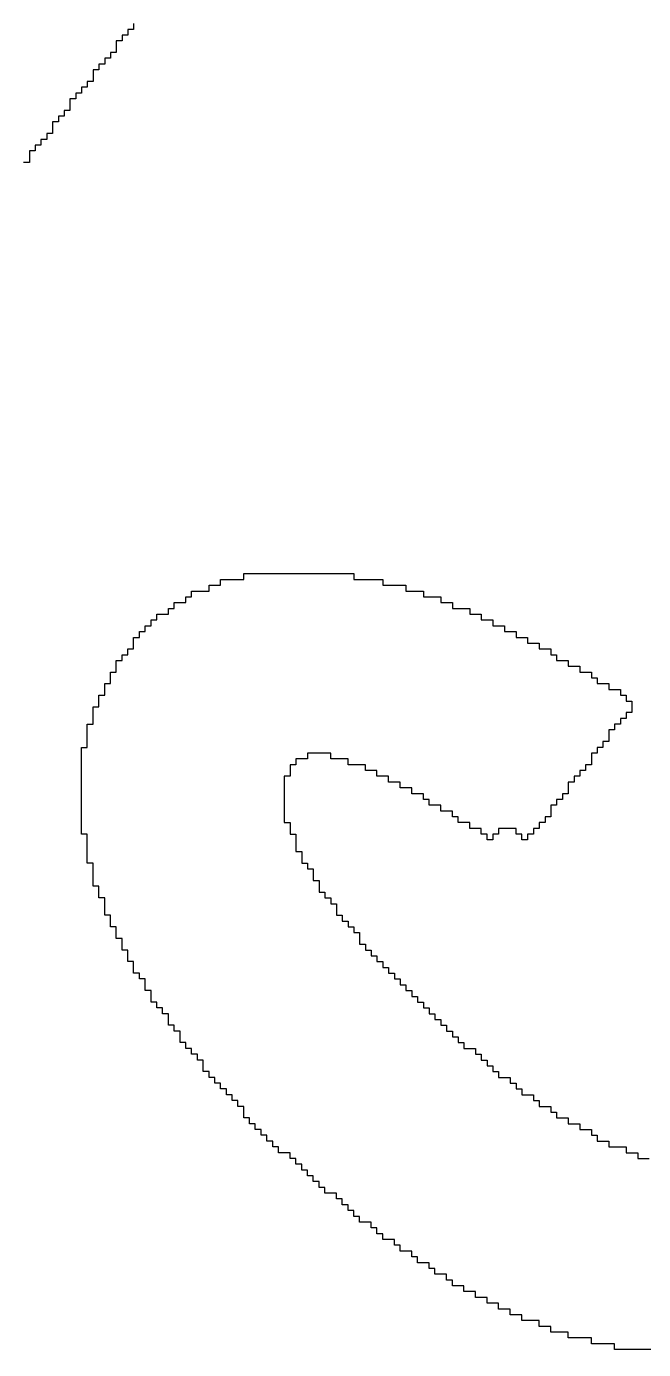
# Model space of a CAD drawing. Header units: millimetres. Extents: x 38.3 to 116.8, y 314 to 397.1.
# Drawn here: x 92.336 to 93.394, y 381.684 to 383.954 of the extents above; entities that cross this region are included whole.
import ezdxf

# ---------------------------------------------------------------- set-up
doc = ezdxf.new("R2010")
doc.units = ezdxf.units.MM
doc.layers.add('TopOverlay', color=2, linetype='Continuous')

# ---------------------------------------------------------------- blocks, each defined once
blk = doc.blocks.new('4S6TMP_L____85')
at = {"layer": 'TopOverlay'}
for p, q in [((-6.4135, 5.2446), (-6.4135, 5.2347)), ((-6.4234, 5.2248), (-6.4334, 5.2248)), ((-6.4334, 5.2248), (-6.4334, 5.2148)), ((-6.4135, 5.2347), (-6.4234, 5.2347)), ((-6.4234, 5.2347), (-6.4234, 5.2248)), ((-6.4334, 5.2148), (-6.4433, 5.2148)), ((-6.4433, 5.2148), (-6.4433, 5.2049)), ((-6.4433, 5.2049), (-6.4433, 5.195)), ((-6.4532, 5.185), (-6.4632, 5.185)), ((-6.4632, 5.185), (-6.4632, 5.1751)), ((-6.4433, 5.195), (-6.4532, 5.195)), ((-6.4532, 5.195), (-6.4532, 5.185)), ((-6.4731, 5.1652), (-6.483, 5.1652)), ((-6.483, 5.1652), (-6.483, 5.1552)), ((-6.483, 5.1552), (-6.483, 5.1453)), ((-6.4632, 5.1751), (-6.4731, 5.1751)), ((-6.4731, 5.1751), (-6.4731, 5.1652)), ((-6.493, 5.1354), (-6.5029, 5.1354)), ((-6.5029, 5.1354), (-6.5029, 5.1254)), ((-6.483, 5.1453), (-6.493, 5.1453)), ((-6.493, 5.1453), (-6.493, 5.1354)), ((-6.5128, 5.1155), (-6.5228, 5.1155)), ((-6.5228, 5.1155), (-6.5228, 5.1056)), ((-6.5029, 5.1254), (-6.5128, 5.1254)), ((-6.5128, 5.1254), (-6.5128, 5.1155)), ((-6.5327, 5.0857), (-6.5426, 5.0857)), ((-6.5426, 5.0857), (-6.5426, 5.0758)), ((-6.5228, 5.0956), (-6.5327, 5.0956)), ((-6.5327, 5.0956), (-6.5327, 5.0857)), ((-6.5228, 5.1056), (-6.5228, 5.0956)), ((-6.5426, 5.0758), (-6.5526, 5.0758)), ((-6.5526, 5.0758), (-6.5526, 5.0658)), ((-6.5526, 5.0658), (-6.5526, 5.0559)), ((-6.5625, 5.046), (-6.5724, 5.046)), ((-6.5724, 5.046), (-6.5724, 5.036)), ((-6.5526, 5.0559), (-6.5625, 5.0559)), ((-6.5625, 5.0559), (-6.5625, 5.046)), ((-6.5824, 5.0261), (-6.5923, 5.0261)), ((-6.5923, 5.0261), (-6.5923, 5.0162)), ((-6.5724, 5.036), (-6.5824, 5.036)), ((-6.5824, 5.036), (-6.5824, 5.0261)), ((-6.5923, 5.0062), (-6.6022, 5.0062)), ((-6.5923, 5.0162), (-6.5923, 5.0062)), ((-6.2645, 4.281), (-6.2645, 4.291)), ((-6.2645, 4.291), (-6.2247, 4.291)), ((-6.2247, 4.291), (-6.2247, 4.3009)), ((-6.2247, 4.3009), (-6.036, 4.3009)), ((-6.036, 4.3009), (-6.036, 4.291)), ((-6.036, 4.291), (-5.9863, 4.291)), ((-5.9863, 4.291), (-5.9863, 4.281)), ((-6.3141, 4.2612), (-6.3141, 4.2711)), ((-6.3141, 4.2711), (-6.2843, 4.2711)), ((-6.2843, 4.2711), (-6.2843, 4.281)), ((-6.2843, 4.281), (-6.2645, 4.281)), ((-5.9863, 4.281), (-5.9466, 4.281)), ((-5.9466, 4.281), (-5.9466, 4.2711)), ((-5.9466, 4.2711), (-5.9168, 4.2711)), ((-5.9168, 4.2711), (-5.9168, 4.2612)), ((-6.3439, 4.2413), (-6.3439, 4.2512)), ((-6.3439, 4.2512), (-6.3241, 4.2512)), ((-6.3241, 4.2512), (-6.3241, 4.2612)), ((-6.3241, 4.2612), (-6.3141, 4.2612)), ((-5.9168, 4.2612), (-5.887, 4.2612)), ((-5.887, 4.2612), (-5.887, 4.2512)), ((-5.887, 4.2512), (-5.8671, 4.2512)), ((-5.8671, 4.2512), (-5.8671, 4.2413)), ((-6.3738, 4.2214), (-6.3738, 4.2314)), ((-6.3738, 4.2314), (-6.3539, 4.2314)), ((-6.3539, 4.2314), (-6.3539, 4.2413)), ((-6.3539, 4.2413), (-6.3439, 4.2413)), ((-5.8671, 4.2413), (-5.8373, 4.2413)), ((-5.8373, 4.2413), (-5.8373, 4.2314)), ((-5.8373, 4.2314), (-5.8175, 4.2314)), ((-5.8175, 4.2314), (-5.8175, 4.2214)), ((-6.4036, 4.1916), (-6.4036, 4.2016)), ((-6.4036, 4.2016), (-6.3936, 4.2016)), ((-6.3936, 4.2016), (-6.3936, 4.2115)), ((-6.3936, 4.2115), (-6.3837, 4.2115)), ((-6.3837, 4.2115), (-6.3837, 4.2214)), ((-6.3837, 4.2214), (-6.3738, 4.2214)), ((-5.8175, 4.2214), (-5.7976, 4.2214)), ((-5.7976, 4.2214), (-5.7976, 4.2115)), ((-5.7976, 4.2115), (-5.7777, 4.2115)), ((-5.7777, 4.2115), (-5.7777, 4.2016)), ((-5.7777, 4.2016), (-5.7578, 4.2016)), ((-5.7578, 4.2016), (-5.7578, 4.1916)), ((-6.4135, 4.1817), (-6.4135, 4.1916)), ((-6.4135, 4.1916), (-6.4036, 4.1916)), ((-6.4135, 4.1718), (-6.4135, 4.1817)), ((-5.7578, 4.1916), (-5.738, 4.1916)), ((-5.738, 4.1916), (-5.738, 4.1817)), ((-5.738, 4.1817), (-5.7181, 4.1817)), ((-5.7181, 4.1817), (-5.7181, 4.1718)), ((-6.4334, 4.1519), (-6.4334, 4.1618)), ((-6.4334, 4.1618), (-6.4234, 4.1618)), ((-6.4234, 4.1618), (-6.4234, 4.1718)), ((-6.4234, 4.1718), (-6.4135, 4.1718)), ((-5.7181, 4.1718), (-5.6982, 4.1718)), ((-5.6982, 4.1718), (-5.6982, 4.1618)), ((-5.6982, 4.1618), (-5.6883, 4.1618)), ((-5.6883, 4.1618), (-5.6883, 4.1519)), ((-6.4532, 4.1221), (-6.4532, 4.132)), ((-6.4532, 4.132), (-6.4433, 4.132)), ((-6.4433, 4.142), (-6.4433, 4.1519)), ((-6.4433, 4.1519), (-6.4334, 4.1519)), ((-6.4433, 4.132), (-6.4433, 4.142)), ((-5.6883, 4.1519), (-5.6684, 4.1519)), ((-5.6684, 4.1519), (-5.6684, 4.142)), ((-5.6684, 4.142), (-5.6486, 4.142)), ((-5.6486, 4.142), (-5.6486, 4.132)), ((-5.6486, 4.132), (-5.6287, 4.132)), ((-5.6287, 4.132), (-5.6287, 4.1221)), ((-6.4632, 4.1022), (-6.4632, 4.1122)), ((-6.4632, 4.1122), (-6.4532, 4.1122)), ((-6.4532, 4.1122), (-6.4532, 4.1221)), ((-5.6287, 4.1221), (-5.6188, 4.1221)), ((-5.6188, 4.1221), (-5.6188, 4.1122)), ((-5.6188, 4.1122), (-5.5989, 4.1122)), ((-5.5989, 4.1122), (-5.5989, 4.1022)), ((-6.4731, 4.0824), (-6.4731, 4.0923)), ((-6.4731, 4.0923), (-6.4632, 4.0923)), ((-6.4632, 4.0923), (-6.4632, 4.1022)), ((-5.5989, 4.1022), (-5.579, 4.1022)), ((-5.579, 4.1022), (-5.579, 4.0923)), ((-5.579, 4.0923), (-5.5691, 4.0923)), ((-5.5691, 4.0923), (-5.5691, 4.0824)), ((-6.483, 4.0625), (-6.483, 4.0724)), ((-6.483, 4.0724), (-6.4731, 4.0724)), ((-6.4731, 4.0724), (-6.4731, 4.0824)), ((-5.5691, 4.0824), (-5.5592, 4.0824)), ((-5.5592, 4.0824), (-5.5592, 4.0724)), ((-5.5592, 4.0724), (-5.5592, 4.0625)), ((-6.493, 4.0327), (-6.493, 4.0426)), ((-6.493, 4.0426), (-6.483, 4.0426)), ((-6.483, 4.0526), (-6.483, 4.0625)), ((-6.483, 4.0426), (-6.483, 4.0526)), ((-5.579, 4.0426), (-5.589, 4.0426)), ((-5.589, 4.0426), (-5.589, 4.0327)), ((-5.5691, 4.0526), (-5.579, 4.0526)), ((-5.579, 4.0526), (-5.579, 4.0426)), ((-5.5592, 4.0625), (-5.5691, 4.0625)), ((-5.5691, 4.0625), (-5.5691, 4.0526)), ((-6.493, 4.0228), (-6.493, 4.0327)), ((-6.493, 4.0128), (-6.493, 4.0228)), ((-5.589, 4.0327), (-5.5989, 4.0327)), ((-5.5989, 4.0327), (-5.5989, 4.0228)), ((-5.5989, 4.0228), (-5.5989, 4.0128)), ((-6.5029, 3.993), (-6.5029, 4.0029)), ((-6.5029, 4.0029), (-6.493, 4.0029)), ((-6.493, 4.0029), (-6.493, 4.0128)), ((-5.6088, 4.0029), (-5.6188, 4.0029)), ((-5.6188, 4.0029), (-5.6188, 3.993)), ((-5.5989, 4.0128), (-5.6088, 4.0128)), ((-5.6088, 4.0128), (-5.6088, 4.0029)), ((-6.5029, 3.983), (-6.5029, 3.993)), ((-6.5029, 3.9731), (-6.5029, 3.983)), ((-6.5029, 3.9632), (-6.5029, 3.9731)), ((-6.1353, 3.9731), (-6.1453, 3.9731)), ((-6.1453, 3.9731), (-6.1453, 3.9632)), ((-6.1155, 3.983), (-6.1353, 3.983)), ((-6.1353, 3.983), (-6.1353, 3.9731)), ((-6.0757, 3.993), (-6.1155, 3.993)), ((-6.1155, 3.993), (-6.1155, 3.983)), ((-6.0757, 3.983), (-6.0757, 3.993)), ((-6.0459, 3.983), (-6.0757, 3.983)), ((-6.0459, 3.9731), (-6.0459, 3.983)), ((-6.0161, 3.9731), (-6.0459, 3.9731)), ((-6.0161, 3.9632), (-6.0161, 3.9731)), ((-5.6287, 3.9731), (-5.6386, 3.9731)), ((-5.6386, 3.9731), (-5.6386, 3.9632)), ((-5.6188, 3.993), (-5.6287, 3.993)), ((-5.6287, 3.993), (-5.6287, 3.983)), ((-5.6287, 3.983), (-5.6287, 3.9731)), ((-6.5029, 3.9532), (-6.5029, 3.9632)), ((-6.5029, 3.9433), (-6.5029, 3.9532)), ((-6.1453, 3.9532), (-6.1552, 3.9532)), ((-6.1552, 3.9532), (-6.1552, 3.9433)), ((-6.1453, 3.9632), (-6.1453, 3.9532)), ((-5.9963, 3.9632), (-6.0161, 3.9632)), ((-5.9963, 3.9532), (-5.9963, 3.9632)), ((-5.9764, 3.9532), (-5.9963, 3.9532)), ((-5.9764, 3.9433), (-5.9764, 3.9532)), ((-5.6486, 3.9532), (-5.6585, 3.9532)), ((-5.6585, 3.9532), (-5.6585, 3.9433)), ((-5.6386, 3.9632), (-5.6486, 3.9632)), ((-5.6486, 3.9632), (-5.6486, 3.9532)), ((-6.5029, 3.9334), (-6.5029, 3.9433)), ((-6.5029, 3.9234), (-6.5029, 3.9334)), ((-6.1552, 3.9433), (-6.1552, 3.9334)), ((-6.1552, 3.9334), (-6.1552, 3.9234)), ((-5.9565, 3.9433), (-5.9764, 3.9433)), ((-5.9565, 3.9334), (-5.9565, 3.9433)), ((-5.9367, 3.9334), (-5.9565, 3.9334)), ((-5.9367, 3.9234), (-5.9367, 3.9334)), ((-5.6585, 3.9433), (-5.6684, 3.9433)), ((-5.6684, 3.9433), (-5.6684, 3.9334)), ((-5.6684, 3.9334), (-5.6684, 3.9234)), ((-6.5029, 3.9135), (-6.5029, 3.9234)), ((-6.5029, 3.9036), (-6.5029, 3.9135)), ((-6.1552, 3.9234), (-6.1552, 3.9135)), ((-6.1552, 3.9135), (-6.1552, 3.9036)), ((-5.9168, 3.9234), (-5.9367, 3.9234)), ((-5.9168, 3.9135), (-5.9168, 3.9234)), ((-5.9069, 3.9135), (-5.9168, 3.9135)), ((-5.9069, 3.9036), (-5.9069, 3.9135)), ((-5.6784, 3.9135), (-5.6883, 3.9135)), ((-5.6883, 3.9135), (-5.6883, 3.9036)), ((-5.6684, 3.9234), (-5.6784, 3.9234)), ((-5.6784, 3.9234), (-5.6784, 3.9135)), ((-6.5029, 3.8936), (-6.5029, 3.9036)), ((-6.5029, 3.8837), (-6.5029, 3.8936)), ((-6.5029, 3.8738), (-6.5029, 3.8837)), ((-6.1552, 3.9036), (-6.1552, 3.8936)), ((-6.1552, 3.8936), (-6.1552, 3.8837)), ((-6.1552, 3.8837), (-6.1552, 3.8738)), ((-5.887, 3.9036), (-5.9069, 3.9036)), ((-5.887, 3.8936), (-5.887, 3.9036)), ((-5.8671, 3.8936), (-5.887, 3.8936)), ((-5.8671, 3.8837), (-5.8671, 3.8936)), ((-5.8572, 3.8837), (-5.8671, 3.8837)), ((-5.8572, 3.8738), (-5.8572, 3.8837)), ((-5.6982, 3.8837), (-5.7082, 3.8837)), ((-5.7082, 3.8837), (-5.7082, 3.8738)), ((-5.6883, 3.9036), (-5.6982, 3.9036)), ((-5.6982, 3.9036), (-5.6982, 3.8936)), ((-5.6982, 3.8936), (-5.6982, 3.8837)), ((-6.5029, 3.8638), (-6.5029, 3.8738)), ((-6.5029, 3.8539), (-6.5029, 3.8638)), ((-6.1552, 3.8738), (-6.1453, 3.8738)), ((-6.1453, 3.8738), (-6.1453, 3.8638)), ((-6.1453, 3.8638), (-6.1453, 3.8539)), ((-5.8373, 3.8738), (-5.8572, 3.8738)), ((-5.8373, 3.8638), (-5.8373, 3.8738)), ((-5.8175, 3.8638), (-5.8373, 3.8638)), ((-5.8175, 3.8539), (-5.8175, 3.8638)), ((-5.7578, 3.8638), (-5.7877, 3.8638)), ((-5.7877, 3.8638), (-5.7877, 3.8539)), ((-5.7578, 3.8539), (-5.7578, 3.8638)), ((-5.7181, 3.8638), (-5.728, 3.8638)), ((-5.728, 3.8638), (-5.728, 3.8539)), ((-5.7082, 3.8738), (-5.7181, 3.8738)), ((-5.7181, 3.8738), (-5.7181, 3.8638)), ((-6.493, 3.8539), (-6.5029, 3.8539)), ((-6.493, 3.844), (-6.493, 3.8539)), ((-6.493, 3.834), (-6.493, 3.844)), ((-6.1453, 3.8539), (-6.1353, 3.8539)), ((-6.1353, 3.8539), (-6.1353, 3.844)), ((-6.1353, 3.844), (-6.1353, 3.834)), ((-5.8075, 3.8539), (-5.8175, 3.8539)), ((-5.8075, 3.844), (-5.8075, 3.8539)), ((-5.7976, 3.844), (-5.8075, 3.844)), ((-5.7877, 3.8539), (-5.7976, 3.8539)), ((-5.7976, 3.8539), (-5.7976, 3.844)), ((-5.7479, 3.8539), (-5.7578, 3.8539)), ((-5.7479, 3.844), (-5.7479, 3.8539)), ((-5.738, 3.844), (-5.7479, 3.844)), ((-5.728, 3.8539), (-5.738, 3.8539)), ((-5.738, 3.8539), (-5.738, 3.844)), ((-6.493, 3.8241), (-6.493, 3.834)), ((-6.493, 3.8142), (-6.493, 3.8241)), ((-6.493, 3.8042), (-6.493, 3.8142)), ((-6.1353, 3.834), (-6.1353, 3.8241)), ((-6.1353, 3.8241), (-6.1254, 3.8241)), ((-6.1254, 3.8241), (-6.1254, 3.8142)), ((-6.1254, 3.8142), (-6.1254, 3.8042)), ((-6.483, 3.8042), (-6.493, 3.8042)), ((-6.483, 3.7943), (-6.483, 3.8042)), ((-6.483, 3.7843), (-6.483, 3.7943)), ((-6.1254, 3.8042), (-6.1155, 3.8042)), ((-6.1155, 3.8042), (-6.1155, 3.7943)), ((-6.1155, 3.7943), (-6.1055, 3.7943)), ((-6.1055, 3.7943), (-6.1055, 3.7843)), ((-6.483, 3.7744), (-6.483, 3.7843)), ((-6.483, 3.7645), (-6.483, 3.7744)), ((-6.1055, 3.7843), (-6.1055, 3.7744)), ((-6.1055, 3.7744), (-6.0956, 3.7744)), ((-6.0956, 3.7744), (-6.0956, 3.7645)), ((-6.4731, 3.7645), (-6.483, 3.7645)), ((-6.4731, 3.7545), (-6.4731, 3.7645)), ((-6.4731, 3.7446), (-6.4731, 3.7545)), ((-6.0956, 3.7645), (-6.0956, 3.7545)), ((-6.0956, 3.7545), (-6.0857, 3.7545)), ((-6.0857, 3.7545), (-6.0857, 3.7446)), ((-6.4632, 3.7446), (-6.4731, 3.7446)), ((-6.4632, 3.7347), (-6.4632, 3.7446)), ((-6.4632, 3.7247), (-6.4632, 3.7347)), ((-6.4632, 3.7148), (-6.4632, 3.7247)), ((-6.0857, 3.7446), (-6.0757, 3.7446)), ((-6.0757, 3.7446), (-6.0757, 3.7347)), ((-6.0757, 3.7347), (-6.0658, 3.7347)), ((-6.0658, 3.7347), (-6.0658, 3.7247)), ((-6.0658, 3.7247), (-6.0658, 3.7148)), ((-6.4532, 3.7148), (-6.4632, 3.7148)), ((-6.4532, 3.7049), (-6.4532, 3.7148)), ((-6.4532, 3.6949), (-6.4532, 3.7049)), ((-6.0658, 3.7148), (-6.0559, 3.7148)), ((-6.0559, 3.7148), (-6.0559, 3.7049)), ((-6.0559, 3.7049), (-6.0459, 3.7049)), ((-6.0459, 3.7049), (-6.0459, 3.6949)), ((-6.4433, 3.6949), (-6.4532, 3.6949)), ((-6.4433, 3.685), (-6.4433, 3.6949)), ((-6.4433, 3.6751), (-6.4433, 3.685)), ((-6.0459, 3.6949), (-6.036, 3.6949)), ((-6.036, 3.6949), (-6.036, 3.685)), ((-6.036, 3.685), (-6.0261, 3.685)), ((-6.0261, 3.685), (-6.0261, 3.6751)), ((-6.4334, 3.6751), (-6.4433, 3.6751)), ((-6.4334, 3.6651), (-6.4334, 3.6751)), ((-6.4334, 3.6552), (-6.4334, 3.6651)), ((-6.4234, 3.6552), (-6.4334, 3.6552)), ((-6.4234, 3.6453), (-6.4234, 3.6552)), ((-6.0261, 3.6751), (-6.0261, 3.6651)), ((-6.0261, 3.6651), (-6.0161, 3.6651)), ((-6.0161, 3.6651), (-6.0161, 3.6552)), ((-6.0161, 3.6552), (-6.0062, 3.6552)), ((-6.0062, 3.6552), (-6.0062, 3.6453)), ((-6.4234, 3.6353), (-6.4234, 3.6453)), ((-6.4135, 3.6353), (-6.4234, 3.6353)), ((-6.4135, 3.6254), (-6.4135, 3.6353)), ((-6.0062, 3.6453), (-5.9963, 3.6453)), ((-5.9963, 3.6453), (-5.9963, 3.6353)), ((-5.9963, 3.6353), (-5.9863, 3.6353)), ((-5.9863, 3.6353), (-5.9863, 3.6254)), ((-6.4135, 3.6155), (-6.4135, 3.6254)), ((-6.4036, 3.6155), (-6.4135, 3.6155)), ((-6.4036, 3.6055), (-6.4036, 3.6155)), ((-5.9863, 3.6254), (-5.9764, 3.6254)), ((-5.9764, 3.6254), (-5.9764, 3.6155)), ((-5.9764, 3.6155), (-5.9665, 3.6155)), ((-5.9665, 3.6155), (-5.9665, 3.6055)), ((-6.3936, 3.6055), (-6.4036, 3.6055)), ((-6.3936, 3.5956), (-6.3936, 3.6055)), ((-6.3936, 3.5857), (-6.3936, 3.5956)), ((-5.9665, 3.6055), (-5.9565, 3.6055)), ((-5.9565, 3.6055), (-5.9565, 3.5956)), ((-5.9565, 3.5956), (-5.9466, 3.5956)), ((-5.9466, 3.5956), (-5.9466, 3.5857)), ((-6.3837, 3.5857), (-6.3936, 3.5857)), ((-6.3837, 3.5757), (-6.3837, 3.5857)), ((-6.3837, 3.5658), (-6.3837, 3.5757)), ((-6.3738, 3.5658), (-6.3837, 3.5658)), ((-6.3738, 3.5559), (-6.3738, 3.5658)), ((-5.9466, 3.5857), (-5.9367, 3.5857)), ((-5.9367, 3.5857), (-5.9367, 3.5757)), ((-5.9367, 3.5757), (-5.9267, 3.5757)), ((-5.9267, 3.5757), (-5.9267, 3.5658)), ((-5.9267, 3.5658), (-5.9168, 3.5658)), ((-5.9168, 3.5658), (-5.9168, 3.5559)), ((-6.3638, 3.5559), (-6.3738, 3.5559)), ((-6.3638, 3.5459), (-6.3638, 3.5559)), ((-6.3539, 3.5459), (-6.3638, 3.5459)), ((-6.3539, 3.536), (-6.3539, 3.5459)), ((-5.9168, 3.5559), (-5.9069, 3.5559)), ((-5.9069, 3.5559), (-5.9069, 3.5459)), ((-5.9069, 3.5459), (-5.8969, 3.5459)), ((-5.8969, 3.5459), (-5.8969, 3.536)), ((-6.3539, 3.5261), (-6.3539, 3.536)), ((-6.3439, 3.5261), (-6.3539, 3.5261)), ((-6.3439, 3.5161), (-6.3439, 3.5261)), ((-5.8969, 3.536), (-5.887, 3.536)), ((-5.887, 3.536), (-5.887, 3.5261)), ((-5.887, 3.5261), (-5.8771, 3.5261)), ((-5.8771, 3.5261), (-5.8771, 3.5161)), ((-6.334, 3.5161), (-6.3439, 3.5161)), ((-6.334, 3.5062), (-6.334, 3.5161)), ((-6.334, 3.4963), (-6.334, 3.5062)), ((-6.3241, 3.4963), (-6.334, 3.4963)), ((-6.3241, 3.4863), (-6.3241, 3.4963)), ((-5.8771, 3.5161), (-5.8671, 3.5161)), ((-5.8671, 3.5161), (-5.8671, 3.5062)), ((-5.8671, 3.5062), (-5.8572, 3.5062)), ((-5.8572, 3.5062), (-5.8572, 3.4963)), ((-5.8572, 3.4963), (-5.8473, 3.4963)), ((-5.8473, 3.4963), (-5.8473, 3.4863)), ((-6.3141, 3.4863), (-6.3241, 3.4863)), ((-6.3141, 3.4764), (-6.3141, 3.4863)), ((-6.3042, 3.4764), (-6.3141, 3.4764)), ((-6.3042, 3.4665), (-6.3042, 3.4764)), ((-5.8473, 3.4863), (-5.8274, 3.4863)), ((-5.8274, 3.4863), (-5.8274, 3.4764)), ((-5.8274, 3.4764), (-5.8175, 3.4764)), ((-5.8175, 3.4764), (-5.8175, 3.4665)), ((-6.2943, 3.4665), (-6.3042, 3.4665)), ((-6.2943, 3.4565), (-6.2943, 3.4665)), ((-6.2943, 3.4466), (-6.2943, 3.4565)), ((-5.8175, 3.4665), (-5.8075, 3.4665)), ((-5.8075, 3.4665), (-5.8075, 3.4565)), ((-5.8075, 3.4565), (-5.7976, 3.4565)), ((-5.7976, 3.4565), (-5.7976, 3.4466)), ((-6.2843, 3.4466), (-6.2943, 3.4466)), ((-6.2843, 3.4367), (-6.2843, 3.4466)), ((-6.2744, 3.4367), (-6.2843, 3.4367)), ((-6.2744, 3.4267), (-6.2744, 3.4367)), ((-5.7976, 3.4466), (-5.7877, 3.4466)), ((-5.7877, 3.4466), (-5.7877, 3.4367)), ((-5.7877, 3.4367), (-5.7678, 3.4367)), ((-5.7678, 3.4367), (-5.7678, 3.4267)), ((-6.2645, 3.4267), (-6.2744, 3.4267)), ((-6.2645, 3.4168), (-6.2645, 3.4267)), ((-6.2545, 3.4168), (-6.2645, 3.4168)), ((-6.2545, 3.4069), (-6.2545, 3.4168)), ((-6.2446, 3.4069), (-6.2545, 3.4069)), ((-6.2446, 3.3969), (-6.2446, 3.4069)), ((-5.7678, 3.4267), (-5.7578, 3.4267)), ((-5.7578, 3.4267), (-5.7578, 3.4168)), ((-5.7578, 3.4168), (-5.7479, 3.4168)), ((-5.7479, 3.4168), (-5.7479, 3.4069)), ((-5.7479, 3.4069), (-5.728, 3.4069)), ((-5.728, 3.4069), (-5.728, 3.3969)), ((-6.2347, 3.3969), (-6.2446, 3.3969)), ((-6.2347, 3.387), (-6.2347, 3.3969)), ((-6.2247, 3.387), (-6.2347, 3.387)), ((-6.2247, 3.3771), (-6.2247, 3.387)), ((-5.728, 3.3969), (-5.7181, 3.3969)), ((-5.7181, 3.3969), (-5.7181, 3.387)), ((-5.7181, 3.387), (-5.6982, 3.387)), ((-5.6982, 3.387), (-5.6982, 3.3771)), ((-6.2247, 3.3671), (-6.2247, 3.3771)), ((-6.2148, 3.3671), (-6.2247, 3.3671)), ((-6.2148, 3.3572), (-6.2148, 3.3671)), ((-5.6982, 3.3771), (-5.6883, 3.3771)), ((-5.6883, 3.3771), (-5.6883, 3.3671)), ((-5.6883, 3.3671), (-5.6684, 3.3671)), ((-5.6684, 3.3671), (-5.6684, 3.3572)), ((-6.2049, 3.3572), (-6.2148, 3.3572)), ((-6.2049, 3.3473), (-6.2049, 3.3572)), ((-6.1949, 3.3473), (-6.2049, 3.3473)), ((-6.1949, 3.3373), (-6.1949, 3.3473)), ((-6.185, 3.3373), (-6.1949, 3.3373)), ((-6.185, 3.3274), (-6.185, 3.3373)), ((-5.6684, 3.3572), (-5.6486, 3.3572)), ((-5.6486, 3.3572), (-5.6486, 3.3473)), ((-5.6486, 3.3473), (-5.6287, 3.3473)), ((-5.6287, 3.3473), (-5.6287, 3.3373)), ((-5.6287, 3.3373), (-5.6188, 3.3373)), ((-5.6188, 3.3373), (-5.6188, 3.3274)), ((-6.1751, 3.3274), (-6.185, 3.3274)), ((-6.1751, 3.3175), (-6.1751, 3.3274)), ((-6.1651, 3.3175), (-6.1751, 3.3175)), ((-6.1651, 3.3075), (-6.1651, 3.3175)), ((-5.6188, 3.3274), (-5.5989, 3.3274)), ((-5.5989, 3.3274), (-5.5989, 3.3175)), ((-5.5989, 3.3175), (-5.5691, 3.3175)), ((-5.5691, 3.3175), (-5.5691, 3.3075)), ((-6.1453, 3.3075), (-6.1651, 3.3075)), ((-6.1453, 3.2976), (-6.1453, 3.3075)), ((-6.1353, 3.2976), (-6.1453, 3.2976)), ((-6.1353, 3.2877), (-6.1353, 3.2976)), ((-5.5691, 3.3075), (-5.5492, 3.3075)), ((-5.5492, 3.3075), (-5.5492, 3.2976)), ((-5.5492, 3.2976), (-5.5294, 3.2976)), ((-6.1254, 3.2877), (-6.1353, 3.2877)), ((-6.1254, 3.2777), (-6.1254, 3.2877)), ((-6.1155, 3.2777), (-6.1254, 3.2777)), ((-6.1155, 3.2678), (-6.1155, 3.2777)), ((-6.1055, 3.2678), (-6.1155, 3.2678)), ((-6.1055, 3.2579), (-6.1055, 3.2678)), ((-6.0956, 3.2579), (-6.1055, 3.2579)), ((-6.0956, 3.2479), (-6.0956, 3.2579)), ((-6.0857, 3.2479), (-6.0956, 3.2479)), ((-6.0857, 3.238), (-6.0857, 3.2479)), ((-6.0658, 3.238), (-6.0857, 3.238)), ((-6.0658, 3.2281), (-6.0658, 3.238)), ((-6.0559, 3.2281), (-6.0658, 3.2281)), ((-6.0559, 3.2181), (-6.0559, 3.2281)), ((-6.0459, 3.2181), (-6.0559, 3.2181)), ((-6.0459, 3.2082), (-6.0459, 3.2181)), ((-6.036, 3.2082), (-6.0459, 3.2082)), ((-6.036, 3.1982), (-6.036, 3.2082)), ((-6.0261, 3.1982), (-6.036, 3.1982)), ((-6.0261, 3.1883), (-6.0261, 3.1982)), ((-6.0062, 3.1883), (-6.0261, 3.1883)), ((-6.0062, 3.1784), (-6.0062, 3.1883)), ((-5.9963, 3.1784), (-6.0062, 3.1784)), ((-5.9963, 3.1684), (-5.9963, 3.1784)), ((-5.9863, 3.1684), (-5.9963, 3.1684)), ((-5.9863, 3.1585), (-5.9863, 3.1684)), ((-5.9665, 3.1585), (-5.9863, 3.1585)), ((-5.9665, 3.1486), (-5.9665, 3.1585)), ((-5.9565, 3.1486), (-5.9665, 3.1486)), ((-5.9565, 3.1386), (-5.9565, 3.1486)), ((-5.9367, 3.1386), (-5.9565, 3.1386)), ((-5.9367, 3.1287), (-5.9367, 3.1386)), ((-5.9267, 3.1287), (-5.9367, 3.1287)), ((-5.9267, 3.1188), (-5.9267, 3.1287)), ((-5.9069, 3.1188), (-5.9267, 3.1188)), ((-5.9069, 3.1088), (-5.9069, 3.1188)), ((-5.8969, 3.1088), (-5.9069, 3.1088)), ((-5.8969, 3.0989), (-5.8969, 3.1088)), ((-5.8771, 3.0989), (-5.8969, 3.0989)), ((-5.8771, 3.089), (-5.8771, 3.0989)), ((-5.8671, 3.089), (-5.8771, 3.089)), ((-5.8671, 3.079), (-5.8671, 3.089)), ((-5.8473, 3.079), (-5.8671, 3.079)), ((-5.8473, 3.0691), (-5.8473, 3.079)), ((-5.8274, 3.0691), (-5.8473, 3.0691)), ((-5.8274, 3.0592), (-5.8274, 3.0691)), ((-5.8075, 3.0592), (-5.8274, 3.0592)), ((-5.8075, 3.0492), (-5.8075, 3.0592)), ((-5.7877, 3.0492), (-5.8075, 3.0492)), ((-5.7877, 3.0393), (-5.7877, 3.0492)), ((-5.7678, 3.0393), (-5.7877, 3.0393)), ((-5.7678, 3.0294), (-5.7678, 3.0393)), ((-5.7479, 3.0294), (-5.7678, 3.0294)), ((-5.7479, 3.0194), (-5.7479, 3.0294)), ((-5.7181, 3.0194), (-5.7479, 3.0194)), ((-5.7181, 3.0095), (-5.7181, 3.0194)), ((-5.6982, 3.0095), (-5.7181, 3.0095)), ((-5.6982, 2.9996), (-5.6982, 3.0095)), ((-5.6684, 2.9996), (-5.6982, 2.9996)), ((-5.6684, 2.9896), (-5.6684, 2.9996)), ((-5.6287, 2.9896), (-5.6684, 2.9896)), ((-5.6287, 2.9797), (-5.6287, 2.9896)), ((-5.589, 2.9797), (-5.6287, 2.9797)), ((-5.589, 2.9698), (-5.589, 2.9797)), ((-5.5194, 2.9698), (-5.589, 2.9698))]:
    blk.add_line(p, q, dxfattribs=at)

msp = doc.modelspace()

# ---------------------------------------------------------------- block references
msp.add_blockref('4S6TMP_L____85', (98.933, 378.714))

doc.saveas('drawing.dxf')
